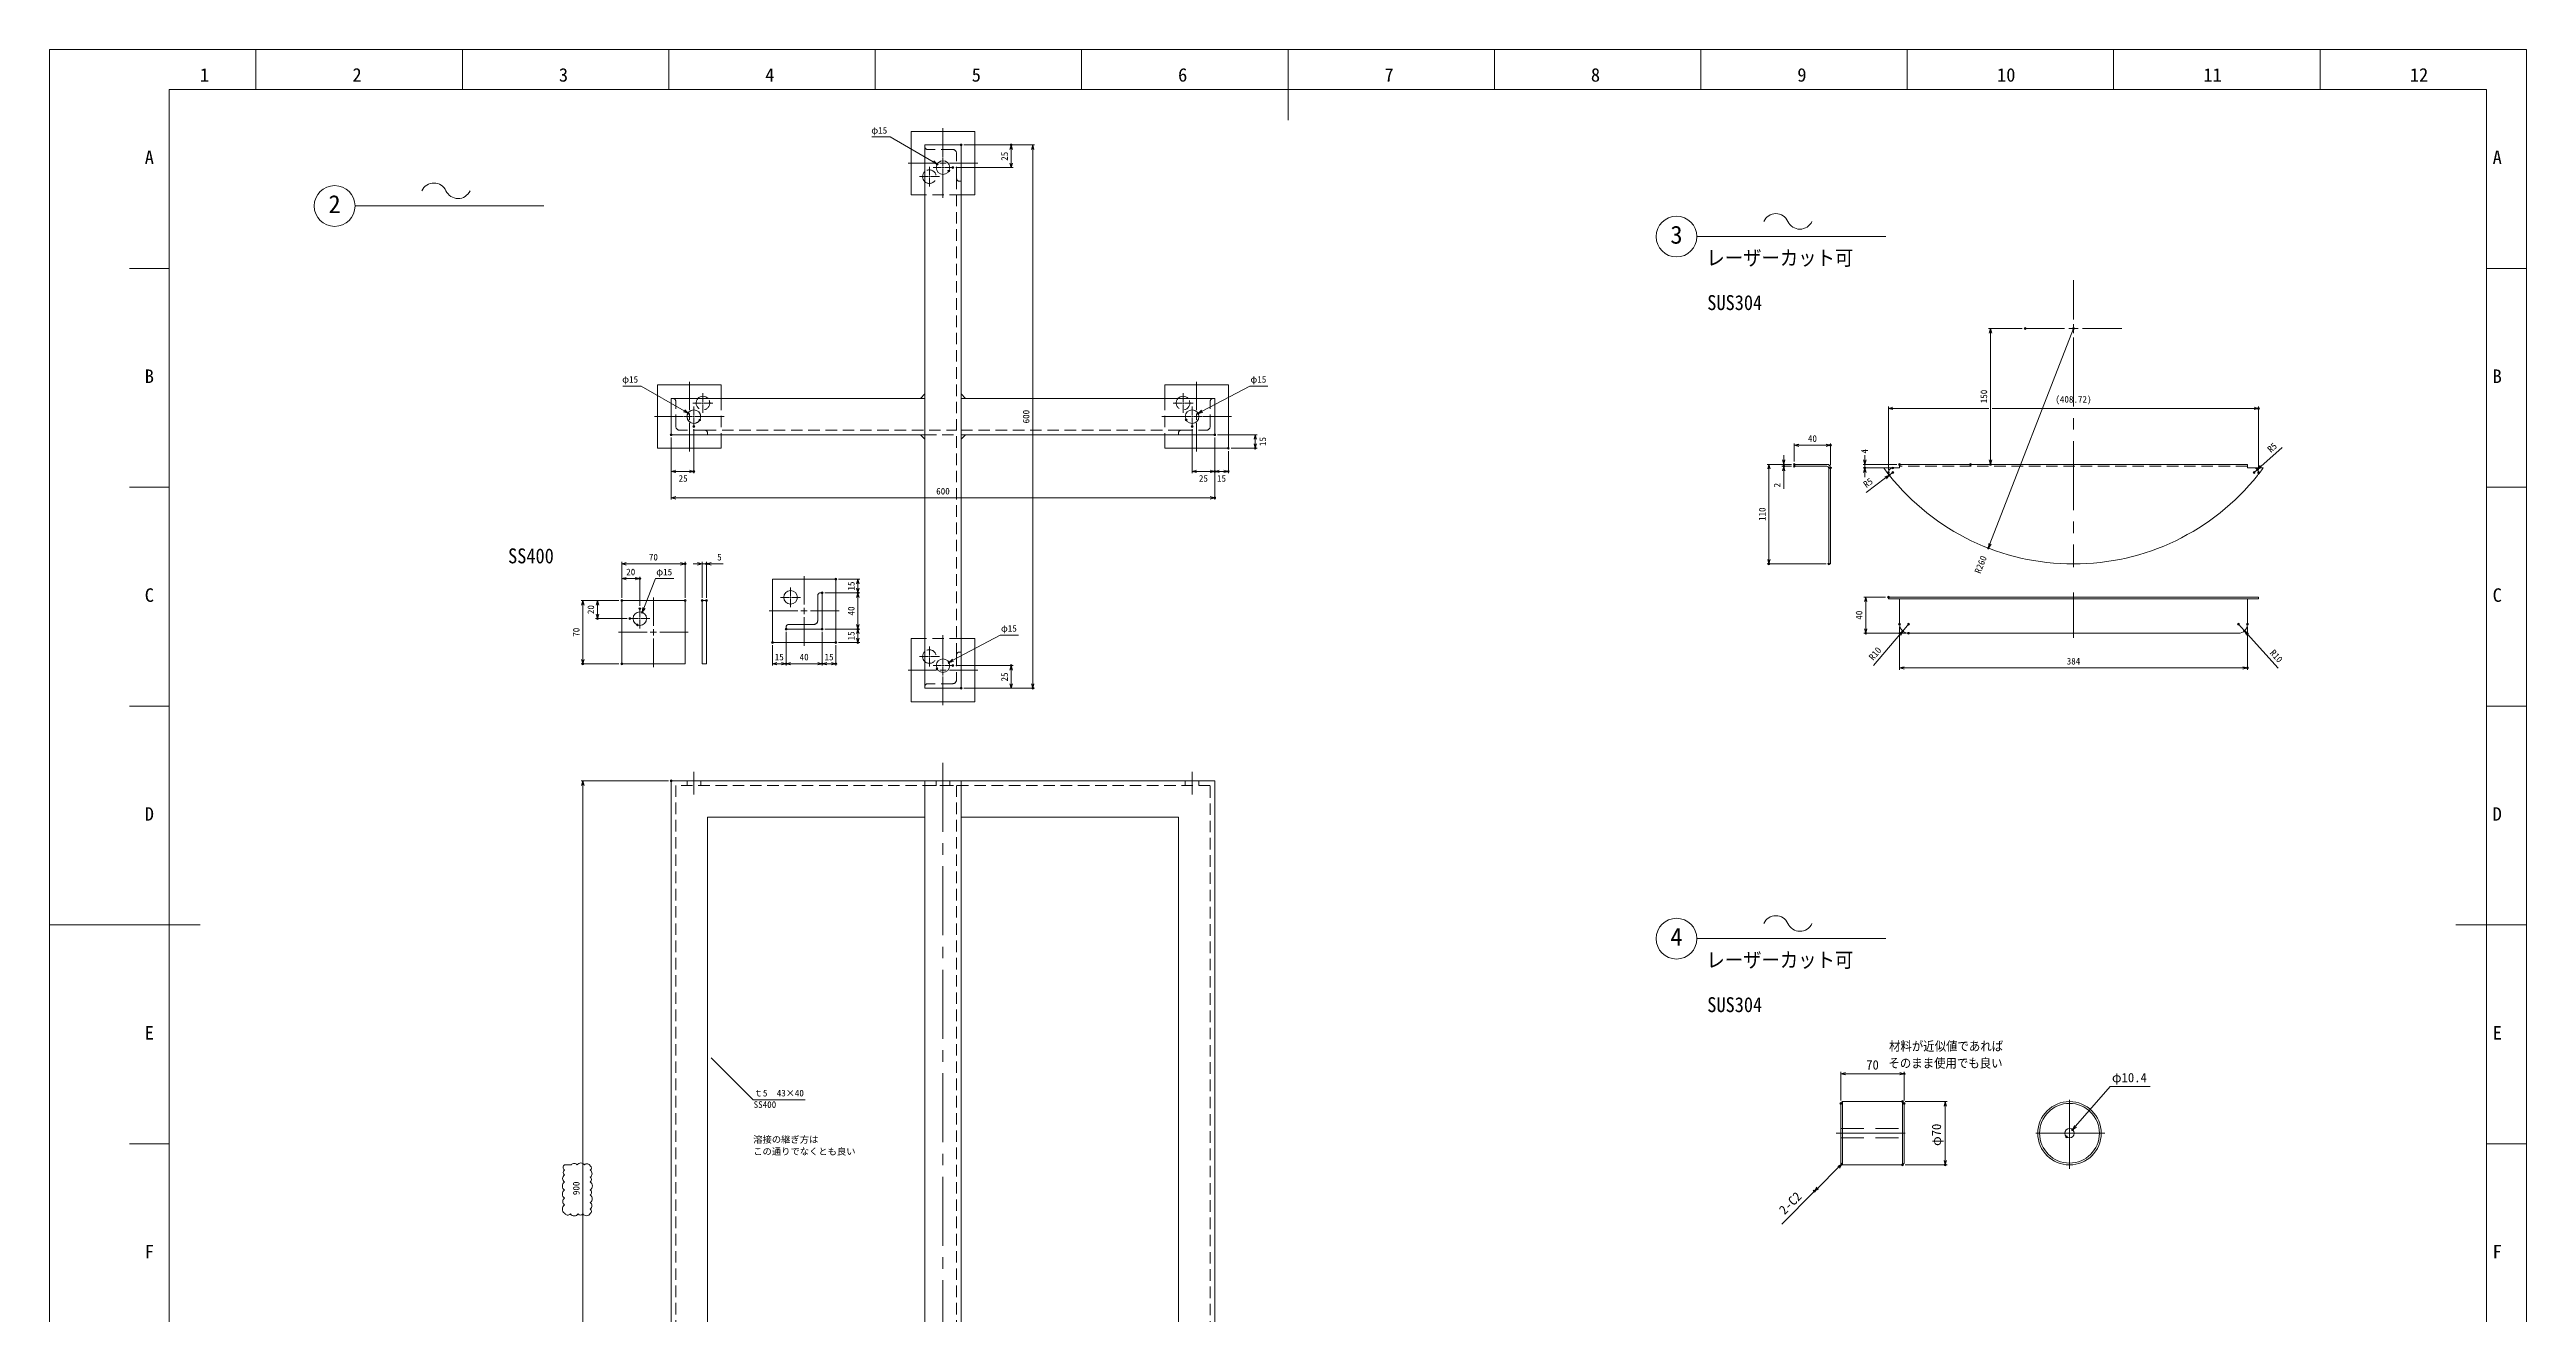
# Model space of a CAD drawing. Units: millimetres at full size. Extents: x -34906 to 7411, y -8440 to 3030.
# Drawn here: x 1374 to 4108, y -6974 to -5577 of the extents above; entities that cross this region are included whole.
import ezdxf
from ezdxf.enums import TextEntityAlignment as Align

# ---------------------------------------------------------------- set-up
doc = ezdxf.new("R2010")
doc.units = ezdxf.units.MM
doc.header["$LTSCALE"] = 4
doc.header["$PDMODE"] = 32
doc.header["$PDSIZE"] = 2
for name, pattern in [('USER1', [28.575, 19.05, -3.175, 3.175, -3.175]), ('USER2', [9.525, 6.35, -3.175]), ('USER3', [31.75, 15.875, -3.175, 3.175, -3.175, 3.175, -3.175]), ('USER4', [4.7625, 3.175, -1.5875])]:
    doc.linetypes.add(name, pattern=pattern)
for name, color, linetype, lineweight in [('0-0_0', 7, 'Continuous', 9), ('0-1_Defpoints', 7, 'Continuous', 18), ('0-2_01_外形線', 7, 'Continuous', 18), ('0-3_04_中心線', 7, 'USER1', 9), ('0-4_06_文字', 7, 'Continuous', 9), ('0-5_07_寸法線', 7, 'Continuous', 9), ('0-6_02_細線', 5, 'Continuous', 18), ('0-7_99_図枠', 7, 'Continuous', 18), ('0-8_05_仮想線', 2, 'Continuous', 18), ('0-9_10_補助線', 8, 'Continuous', 18), ('0-A_03_かくれ線', 6, 'USER4', 18), ('0-C_04_HIDDEN', 2, 'USER2', 18), ('1-0_05_CENTER', 4, 'USER1', 18)]:
    doc.layers.add(name, color=color, linetype=linetype, lineweight=lineweight)
doc.styles.add('ＭＳ ゴシック', font='')
doc.styles.get('ＭＳ ゴシック').set_extended_font_data('MS Gothic')

# ---------------------------------------------------------------- blocks, each defined once
blk = doc.blocks.new('AM_BALLOON1')
at = {"layer": '0-9_10_補助線', "color": 3, "lineweight": 9}
blk.add_circle((0, 0), 2.5, dxfattribs=at)

msp = doc.modelspace()

# ---------------------------------------------------------------- linework, layer by layer
at = {"layer": '0-0_0'}
for p, q in [((3353.525, -6738.807), (3353.525, -6808.807)), ((3419.525, -6738.807), (3419.525, -6808.807))]:
    msp.add_line(p, q, dxfattribs=at)
msp.add_lwpolyline([(3353.525, -6808.807), (3419.525, -6808.807), (3421.525, -6806.807), (3421.525, -6740.807), (3419.525, -6738.807), (3353.525, -6738.807), (3351.525, -6740.807), (3351.525, -6806.807)], close=True, dxfattribs=at)
msp.add_circle((3603.963, -6773.807), 35, dxfattribs=at)
at = {"layer": '0-0_0', "lineweight": 18}
for radius in [33, 5.2]:
    msp.add_circle((3603.963, -6773.807), radius, dxfattribs=at)
at = {"layer": '0-1_Defpoints'}
msp.add_lwpolyline([(1374.097, -7510.374), (4108.398, -7510.374), (4108.398, -5577.03), (1374.097, -5577.03)], close=True, dxfattribs=at)
at = {"layer": '0-2_01_外形線'}
for p, q in [((2060.391, -5962.408), (2060.391, -6002.408)), ((2340.391, -5962.408), (2060.391, -5962.408)), ((2380.391, -5962.408), (2660.391, -5962.408)), ((2660.391, -5962.408), (2660.391, -6002.408)), ((2340.391, -6002.408), (2060.391, -6002.408)), ((2380.391, -6002.408), (2660.391, -6002.408)), ((3416.363, -6039.154), (3409.004, -6039.154)), ((3800.363, -6035.154), (3416.363, -6035.154)), ((3416.363, -6039.154), (3416.363, -6035.154)), ((3800.363, -6039.154), (3800.363, -6035.154)), ((3800.363, -6039.154), (3807.722, -6039.154)), ((3416.363, -6183.663), (3416.363, -6211.663)), ((3800.363, -6211.663), (3800.363, -6183.663)), ((3426.363, -6221.663), (3790.363, -6221.663))]:
    msp.add_line(p, q, dxfattribs=at)
for points in [[(2380.391, -5737.408), (2395.391, -5737.408), (2395.391, -5667.408), (2325.391, -5667.408), (2325.391, -5737.408), (2340.391, -5737.408)], [(2115.391, -5962.408), (2115.391, -5947.408), (2045.391, -5947.408), (2045.391, -6017.408), (2115.391, -6017.408), (2115.391, -6002.408)], [(2605.391, -5962.408), (2605.391, -5947.408), (2675.391, -5947.408), (2675.391, -6017.408), (2605.391, -6017.408), (2605.391, -6002.408)], [(3300.188, -6037.154), (3300.188, -6035.154), (3336.188, -6035.154)], [(3336.188, -6037.154), (3300.188, -6037.154), (3300.188, -6035.154)], [(3340.188, -6039.154), (3340.188, -6145.154), (3338.188, -6145.154), (3338.188, -6039.154)], [(2380.391, -6227.408), (2395.391, -6227.408), (2395.391, -6297.408), (2325.391, -6297.408), (2325.391, -6227.408), (2340.391, -6227.408)], [(2380.391, -6424.593), (2620.391, -6424.593), (2620.391, -7279.593), (2660.391, -7279.593), (2660.391, -6384.593), (2060.391, -6384.593), (2060.391, -7279.593), (2100.391, -7279.593), (2100.391, -6424.593), (2340.391, -6424.593)]]:
    msp.add_lwpolyline(points, dxfattribs=at)
for points in [[(2380.391, -6282.408), (2380.391, -5682.408), (2340.391, -5682.408), (2340.391, -6282.408)], [(2340.391, -5962.408), (2340.391, -5957.408), (2335.391, -5962.408)], [(2380.391, -5962.408), (2380.391, -5957.408), (2385.391, -5962.408)], [(2340.391, -6002.408), (2340.391, -6007.408), (2335.391, -6002.408)], [(2380.391, -6002.408), (2380.391, -6007.408), (2385.391, -6002.408)], [(2172.13, -6231.985), (2242.13, -6231.985), (2242.13, -6161.985), (2172.13, -6161.985)], [(2005.722, -6255.492), (2075.722, -6255.492), (2075.722, -6185.492), (2005.722, -6185.492)], [(2094.438, -6255.492), (2099.438, -6255.492), (2099.438, -6185.492), (2094.438, -6185.492)], [(3404.004, -6183.663), (3812.722, -6183.663), (3812.722, -6181.663), (3404.004, -6181.663)], [(2340.391, -7279.593), (2380.391, -7279.593), (2380.391, -6384.593), (2340.391, -6384.593)]]:
    msp.add_lwpolyline(points, close=True, dxfattribs=at)
for centre in [(2360.391, -5707.408), (2085.391, -5982.408), (2635.391, -5982.408), (2192.13, -6181.985), (2025.722, -6205.492), (2360.391, -6257.408)]:
    msp.add_circle(centre, 7.5, dxfattribs=at)
for centre, radius, start, end in [((2345.391, -5717.408), 7.5, 131.81031, 228.18969), ((2095.391, -5967.408), 7.5, 41.81031, 138.18969), ((2625.391, -5967.408), 7.5, 41.81031, 138.18969), ((3336.188, -6039.154), 4, 0, 90), ((3336.188, -6039.154), 2, 0, 90), ((3409.004, -6044.154), 5, 90, 218.57433), ((3807.722, -6044.154), 5, 321.42567, 90), ((3608.363, -5885.154), 260, 218.57433, 321.42567), ((3426.363, -6211.663), 10, 180, 270), ((3790.363, -6211.663), 10, 270, 360), ((2345.391, -6247.408), 7.5, 131.81031, 228.18969)]:
    msp.add_arc(centre, radius, start, end, dxfattribs=at)
at = {"layer": '0-3_04_中心線'}
for p, q in [((2360.391, -5695.408), (2360.391, -5663.908)), ((2321.891, -5702.408), (2353.391, -5702.408)), ((2345.391, -5715.908), (2345.391, -5706.408)), ((2349.391, -5707.408), (2358.891, -5707.408)), ((2360.391, -5696.408), (2360.391, -5705.908)), ((2360.391, -5708.908), (2360.391, -5718.408)), ((2360.391, -5740.908), (2360.391, -5709.408)), ((2361.891, -5707.408), (2371.391, -5707.408)), ((2367.391, -5702.408), (2398.891, -5702.408)), ((2334.391, -5717.408), (2343.891, -5717.408)), ((2345.391, -5728.408), (2345.391, -5718.908)), ((2346.891, -5717.408), (2356.391, -5717.408)), ((3608.363, -5831.654), (3608.363, -5875.154)), ((3598.363, -5885.154), (3554.863, -5885.154)), ((3608.363, -5895.154), (3608.363, -6148.654)), ((3661.863, -5885.154), (3618.363, -5885.154)), ((2080.391, -5975.408), (2080.391, -5943.908)), ((2095.391, -5965.908), (2095.391, -5956.408)), ((2625.391, -5965.908), (2625.391, -5956.408)), ((2640.391, -5975.408), (2640.391, -5943.908)), ((2041.891, -5982.408), (2073.391, -5982.408)), ((2074.391, -5982.408), (2083.891, -5982.408)), ((2074.391, -5982.408), (2083.891, -5982.408)), ((2084.391, -5967.408), (2093.891, -5967.408)), ((2085.391, -5980.908), (2085.391, -5971.408)), ((2085.391, -5980.908), (2085.391, -5971.408)), ((2085.391, -5993.408), (2085.391, -5983.908)), ((2085.391, -5993.408), (2085.391, -5983.908)), ((2086.891, -5982.408), (2096.391, -5982.408)), ((2086.891, -5982.408), (2096.391, -5982.408)), ((2087.391, -5982.408), (2118.891, -5982.408)), ((2095.391, -5978.408), (2095.391, -5968.908)), ((2096.891, -5967.408), (2106.391, -5967.408)), ((2601.891, -5982.408), (2633.391, -5982.408)), ((2614.391, -5967.408), (2623.891, -5967.408)), ((2624.391, -5982.408), (2633.891, -5982.408)), ((2625.391, -5978.408), (2625.391, -5968.908)), ((2626.891, -5967.408), (2636.391, -5967.408)), ((2635.391, -5980.908), (2635.391, -5971.408)), ((2635.391, -5993.408), (2635.391, -5983.908)), ((2636.891, -5982.408), (2646.391, -5982.408)), ((2647.391, -5982.408), (2678.891, -5982.408)), ((2080.391, -6020.908), (2080.391, -5989.408)), ((2640.391, -6020.908), (2640.391, -5989.408)), ((2192.13, -6180.485), (2192.13, -6170.985)), ((2207.13, -6189.985), (2207.13, -6158.485)), ((2014.722, -6205.492), (2024.222, -6205.492)), ((2025.722, -6203.992), (2025.722, -6194.492)), ((2027.222, -6205.492), (2036.722, -6205.492)), ((2040.722, -6213.492), (2040.722, -6181.992)), ((2168.63, -6196.985), (2200.13, -6196.985)), ((2181.13, -6181.985), (2190.63, -6181.985)), ((2192.13, -6192.985), (2192.13, -6183.485)), ((2193.63, -6181.985), (2203.13, -6181.985)), ((2207.13, -6235.485), (2207.13, -6203.985)), ((2214.13, -6196.985), (2245.63, -6196.985)), ((2002.222, -6220.492), (2033.722, -6220.492)), ((2025.722, -6216.492), (2025.722, -6206.992)), ((2040.722, -6258.992), (2040.722, -6227.492)), ((2047.722, -6220.492), (2079.222, -6220.492)), ((2360.391, -6255.408), (2360.391, -6223.908)), ((2334.391, -6247.408), (2343.891, -6247.408)), ((2345.391, -6245.908), (2345.391, -6236.408)), ((2345.391, -6258.408), (2345.391, -6248.908)), ((2346.891, -6247.408), (2356.391, -6247.408)), ((2349.391, -6257.408), (2358.891, -6257.408)), ((2360.391, -6246.408), (2360.391, -6255.908)), ((2360.391, -6258.908), (2360.391, -6268.408)), ((2361.891, -6257.408), (2371.391, -6257.408)), ((2321.891, -6262.408), (2353.391, -6262.408)), ((2360.391, -6300.908), (2360.391, -6269.408)), ((2367.391, -6262.408), (2398.891, -6262.408))]:
    msp.add_line(p, q, dxfattribs=at)
at = {"layer": '0-3_04_中心線', "linetype": 'Continuous'}
for p, q in [((2356.891, -5702.408), (2363.891, -5702.408)), ((2359.641, -5707.408), (2361.141, -5707.408)), ((2360.391, -5705.908), (2360.391, -5698.908)), ((2360.391, -5706.658), (2360.391, -5708.158)), ((2344.641, -5717.408), (2346.141, -5717.408)), ((2345.391, -5718.158), (2345.391, -5716.658)), ((3613.363, -5885.154), (3603.363, -5885.154)), ((3608.363, -5880.154), (3608.363, -5890.154)), ((2076.891, -5982.408), (2083.891, -5982.408)), ((2080.391, -5985.908), (2080.391, -5978.908)), ((2084.641, -5982.408), (2086.141, -5982.408)), ((2084.641, -5982.408), (2086.141, -5982.408)), ((2085.391, -5983.158), (2085.391, -5981.658)), ((2085.391, -5983.158), (2085.391, -5981.658)), ((2094.641, -5967.408), (2096.141, -5967.408)), ((2095.391, -5968.158), (2095.391, -5966.658)), ((2624.641, -5967.408), (2626.141, -5967.408)), ((2625.391, -5968.158), (2625.391, -5966.658)), ((2634.641, -5982.408), (2636.141, -5982.408)), ((2635.391, -5983.158), (2635.391, -5981.658)), ((2636.891, -5982.408), (2643.891, -5982.408)), ((2640.391, -5985.908), (2640.391, -5978.908)), ((2024.972, -6205.492), (2026.472, -6205.492)), ((2025.722, -6206.242), (2025.722, -6204.742)), ((2191.38, -6181.985), (2192.88, -6181.985)), ((2192.13, -6182.735), (2192.13, -6181.235)), ((2203.63, -6196.985), (2210.63, -6196.985)), ((2207.13, -6200.485), (2207.13, -6193.485)), ((2037.222, -6220.492), (2044.222, -6220.492)), ((2040.722, -6223.992), (2040.722, -6216.992)), ((2344.641, -6247.408), (2346.141, -6247.408)), ((2345.391, -6248.158), (2345.391, -6246.658)), ((2359.641, -6257.408), (2361.141, -6257.408)), ((2360.391, -6256.658), (2360.391, -6258.158)), ((2360.391, -6265.908), (2360.391, -6258.908)), ((2356.891, -6262.408), (2363.891, -6262.408))]:
    msp.add_line(p, q, dxfattribs=at)
at = {"layer": '0-3_04_中心線', "color": 1, "lineweight": 18}
for p, q in [((3608.363, -6176.663), (3608.363, -6226.663)), ((2360.391, -6364.593), (2360.391, -7299.593)), ((2085.391, -6374.593), (2085.391, -6399.593)), ((2360.391, -6374.593), (2360.391, -6399.593)), ((2635.391, -6374.593), (2635.391, -6399.593))]:
    msp.add_line(p, q, dxfattribs=at)
at = {"layer": '0-4_06_文字'}
for p, q in [((2104.392, -6690.477), (2150.818, -6736.903)), ((2150.818, -6736.903), (2208.239, -6736.903))]:
    msp.add_line(p, q, dxfattribs=at)
at = {"layer": '0-5_07_寸法線', "color": 3, "lineweight": 18}
for p, q in [((2383.391, -5682.408), (2461.49, -5682.408)), ((2383.391, -5682.408), (2437.675, -5682.408)), ((2374.391, -5707.408), (2437.675, -5707.408)), ((2435.675, -5702.408), (2435.675, -5687.408)), ((2459.49, -5687.408), (2459.49, -6277.408)), ((1711.335, -5749.805), (1919.792, -5749.805)), ((3192.674, -5783.619), (3401.132, -5783.619)), ((3551.863, -5885.154), (3514.72, -5885.154)), ((3608.363, -5885.154), (3516.167, -6122.904)), ((3516.72, -5890.154), (3516.72, -6030.154)), ((3404.004, -6041.154), (3404.004, -5971.32)), ((3409.004, -5973.32), (3514.845, -5973.32)), ((3518.595, -5973.32), (3807.722, -5973.32)), ((3812.722, -6041.154), (3812.722, -5971.32)), ((2060.391, -6005.408), (2060.391, -6074.104)), ((2060.391, -6005.408), (2060.391, -6044.877)), ((2085.391, -5996.408), (2085.391, -6044.877)), ((2635.391, -5996.408), (2635.391, -6044.877)), ((2660.391, -6005.408), (2660.391, -6074.104)), ((2660.391, -6005.408), (2660.391, -6044.877)), ((2660.391, -6005.408), (2660.391, -6044.877)), ((2663.391, -6002.408), (2707.183, -6002.408)), ((2705.183, -6007.408), (2705.183, -6012.408)), ((3300.188, -6032.154), (3300.188, -6012.012)), ((3305.188, -6014.012), (3335.188, -6014.012)), ((3340.188, -6036.154), (3340.188, -6012.012)), ((2675.391, -6020.408), (2675.391, -6044.877)), ((2678.391, -6017.408), (2707.183, -6017.408)), ((3297.188, -6035.154), (3270.106, -6035.154)), ((3272.106, -6040.154), (3272.106, -6140.154)), ((3297.188, -6035.154), (3286.54, -6035.154)), ((3297.188, -6037.154), (3286.54, -6037.154)), ((3288.54, -6030.154), (3288.54, -6025.154)), ((3288.54, -6035.154), (3288.54, -6037.154)), ((3288.54, -6042.154), (3288.54, -6062.259)), ((3413.363, -6035.154), (3375.996, -6035.154)), ((3406.004, -6039.154), (3375.996, -6039.154)), ((3377.996, -6030.154), (3377.996, -6025.154)), ((3377.996, -6035.154), (3377.996, -6039.154)), ((3497.592, -6035.154), (3518.72, -6035.154)), ((3807.722, -6044.154), (3811.455, -6040.828)), ((3838.631, -6016.615), (3815.188, -6037.502)), ((2065.391, -6042.877), (2080.391, -6042.877)), ((2640.391, -6042.877), (2655.391, -6042.877)), ((2665.391, -6042.877), (2670.391, -6042.877)), ((3377.996, -6044.154), (3377.996, -6049.154)), ((3379.413, -6066.207), (3400.986, -6050.13)), ((3409.004, -6044.154), (3404.995, -6047.142)), ((2065.391, -6072.104), (2655.391, -6072.104)), ((2005.722, -6182.492), (2005.722, -6142.947)), ((2010.722, -6144.947), (2070.722, -6144.947)), ((2075.722, -6182.492), (2075.722, -6142.947)), ((2089.438, -6144.947), (2084.438, -6144.947)), ((2094.438, -6182.492), (2094.438, -6142.947)), ((2094.438, -6144.947), (2099.438, -6144.947)), ((2099.438, -6182.492), (2099.438, -6142.947)), ((2104.438, -6144.947), (2117.772, -6144.947)), ((3335.188, -6145.154), (3270.106, -6145.154)), ((2005.722, -6182.492), (2005.722, -6159.35)), ((2010.722, -6161.35), (2020.722, -6161.35)), ((2025.722, -6191.492), (2025.722, -6159.35)), ((2230.13, -6176.985), (2268.427, -6176.985)), ((2230.13, -6176.985), (2268.427, -6176.985)), ((2245.13, -6161.985), (2268.427, -6161.985)), ((2266.427, -6166.985), (2266.427, -6171.985)), ((2002.722, -6185.492), (1960.854, -6185.492)), ((1962.854, -6190.492), (1962.854, -6250.492)), ((2002.722, -6185.492), (1976.948, -6185.492)), ((2011.722, -6205.492), (1976.948, -6205.492)), ((1978.948, -6190.492), (1978.948, -6200.492)), ((2266.427, -6181.985), (2266.427, -6211.985)), ((3401.004, -6181.663), (3376.965, -6181.663)), ((3378.965, -6186.663), (3378.965, -6216.663)), ((2187.13, -6219.985), (2187.13, -6257.242)), ((2187.13, -6219.985), (2187.13, -6257.242)), ((2227.13, -6219.985), (2227.13, -6257.242)), ((2227.13, -6219.985), (2227.13, -6257.242)), ((2230.13, -6216.985), (2268.427, -6216.985)), ((2230.13, -6216.985), (2268.427, -6216.985)), ((2245.13, -6231.985), (2268.427, -6231.985)), ((2266.427, -6221.985), (2266.427, -6226.985)), ((3423.363, -6221.663), (3376.965, -6221.663)), ((3387.71, -6257.407), (3416.682, -6223.121)), ((3416.363, -6214.663), (3416.363, -6261.896)), ((3426.363, -6211.663), (3419.909, -6219.301)), ((3790.363, -6211.663), (3797.09, -6219.062)), ((3800.363, -6214.663), (3800.363, -6261.896)), ((3834.442, -6260.144), (3800.454, -6222.762)), ((2002.722, -6255.492), (1960.854, -6255.492)), ((2172.13, -6234.985), (2172.13, -6257.242)), ((2177.13, -6255.242), (2182.13, -6255.242)), ((2192.13, -6255.242), (2222.13, -6255.242)), ((2232.13, -6255.242), (2237.13, -6255.242)), ((2242.13, -6234.985), (2242.13, -6257.242)), ((2374.391, -6257.408), (2437.675, -6257.408)), ((3421.363, -6259.896), (3795.363, -6259.896)), ((2383.391, -6282.408), (2461.49, -6282.408)), ((2383.391, -6282.408), (2437.675, -6282.408)), ((2435.675, -6277.408), (2435.675, -6262.408)), ((2057.391, -6384.593), (1960.854, -6384.593)), ((1962.854, -6389.593), (1962.854, -7279.593)), ((3192.674, -6558.912), (3401.132, -6558.912)), ((3351.525, -6737.807), (3351.525, -6705.999)), ((3356.525, -6707.999), (3416.525, -6707.999)), ((3421.525, -6737.807), (3421.525, -6705.999)), ((3422.525, -6738.807), (3468.767, -6738.807)), ((3466.767, -6743.807), (3466.767, -6803.807)), ((3352.525, -6807.807), (3351.111, -6806.393)), ((3348.99, -6811.343), (3325.969, -6834.364)), ((3422.525, -6808.807), (3468.767, -6808.807)), ((3322.433, -6837.899), (3286.229, -6874.103)), ((3322.433, -6837.899), (3321.019, -6836.485))]:
    msp.add_line(p, q, dxfattribs=at)
at = {"layer": '0-5_07_寸法線'}
for p, q in [((2435.675, -5682.408), (2435.675, -5687.408)), ((2459.49, -5682.408), (2459.49, -5687.408)), ((2353.903, -5703.646), (2349.577, -5701.138)), ((2435.675, -5707.408), (2435.675, -5702.408)), ((3516.72, -5885.154), (3516.72, -5890.154)), ((2078.903, -5978.646), (2074.577, -5976.138)), ((2642.013, -5978.886), (2646.428, -5976.539)), ((3404.004, -5973.32), (3409.004, -5973.32)), ((3812.722, -5973.32), (3807.722, -5973.32)), ((2705.183, -6002.408), (2705.183, -6007.408)), ((2705.183, -6017.408), (2705.183, -6012.408)), ((3300.188, -6014.012), (3305.188, -6014.012)), ((3340.188, -6014.012), (3335.188, -6014.012)), ((3272.106, -6035.154), (3272.106, -6040.154)), ((3288.54, -6035.154), (3288.54, -6030.154)), ((3288.54, -6037.154), (3288.54, -6042.154)), ((3377.996, -6035.154), (3377.996, -6030.154)), ((3377.996, -6039.154), (3377.996, -6044.154)), ((3516.72, -6035.154), (3516.72, -6030.154)), ((3811.455, -6040.828), (3815.188, -6037.502)), ((2060.391, -6042.877), (2065.391, -6042.877)), ((2085.391, -6042.877), (2080.391, -6042.877)), ((2635.391, -6042.877), (2640.391, -6042.877)), ((2660.391, -6042.877), (2655.391, -6042.877)), ((2660.391, -6042.877), (2665.391, -6042.877)), ((2675.391, -6042.877), (2670.391, -6042.877)), ((3404.995, -6047.142), (3400.986, -6050.13)), ((2060.391, -6072.104), (2065.391, -6072.104)), ((2660.391, -6072.104), (2655.391, -6072.104)), ((3514.359, -6127.565), (3516.167, -6122.904)), ((2005.722, -6144.947), (2010.722, -6144.947)), ((2075.722, -6144.947), (2070.722, -6144.947)), ((2094.438, -6144.947), (2089.438, -6144.947)), ((2099.438, -6144.947), (2104.438, -6144.947)), ((3272.106, -6145.154), (3272.106, -6140.154)), ((2005.722, -6161.35), (2010.722, -6161.35)), ((2025.722, -6161.35), (2020.722, -6161.35)), ((2266.427, -6161.985), (2266.427, -6166.985)), ((2266.427, -6176.985), (2266.427, -6171.985)), ((2266.427, -6176.985), (2266.427, -6181.985)), ((1962.854, -6185.492), (1962.854, -6190.492)), ((1978.948, -6185.492), (1978.948, -6190.492)), ((1978.948, -6205.492), (1978.948, -6200.492)), ((2028.463, -6198.511), (2030.29, -6193.857)), ((3378.965, -6181.663), (3378.965, -6186.663)), ((2266.427, -6216.985), (2266.427, -6211.985)), ((2266.427, -6216.985), (2266.427, -6221.985)), ((2266.427, -6231.985), (2266.427, -6226.985)), ((3378.965, -6221.663), (3378.965, -6216.663)), ((3419.909, -6219.301), (3416.682, -6223.121)), ((3797.09, -6219.062), (3800.454, -6222.762)), ((1962.854, -6255.492), (1962.854, -6250.492)), ((2172.13, -6255.242), (2177.13, -6255.242)), ((2187.13, -6255.242), (2182.13, -6255.242)), ((2187.13, -6255.242), (2192.13, -6255.242)), ((2227.13, -6255.242), (2222.13, -6255.242)), ((2227.13, -6255.242), (2232.13, -6255.242)), ((2242.13, -6255.242), (2237.13, -6255.242)), ((2367.004, -6253.869), (2371.412, -6251.509)), ((2435.675, -6257.408), (2435.675, -6262.408)), ((3416.363, -6259.896), (3421.363, -6259.896)), ((3800.363, -6259.896), (3795.363, -6259.896)), ((2435.675, -6282.408), (2435.675, -6277.408)), ((2459.49, -6282.408), (2459.49, -6277.408)), ((1962.854, -6384.593), (1962.854, -6389.593)), ((3351.525, -6707.999), (3356.525, -6707.999)), ((3421.525, -6707.999), (3416.525, -6707.999)), ((3466.767, -6738.807), (3466.767, -6743.807)), ((3607.375, -6769.883), (3610.656, -6766.11)), ((3352.525, -6807.807), (3348.99, -6811.343)), ((3466.767, -6808.807), (3466.767, -6803.807)), ((3322.433, -6837.899), (3325.969, -6834.364))]:
    msp.add_line(p, q, dxfattribs=at)
at = {"layer": '0-5_07_寸法線', "color": 3, "lineweight": 18}
for points in [[(2281.932, -5673.611), (2302.099, -5673.611), (2349.577, -5701.138)], [(2006.932, -5948.611), (2027.099, -5948.611), (2074.577, -5976.138)], [(2719.114, -5948.611), (2698.947, -5948.611), (2646.428, -5976.539)], [(2063.218, -6161.35), (2043.051, -6161.35), (2030.29, -6193.857)], [(2443.71, -6223.611), (2423.543, -6223.611), (2371.412, -6251.509)], [(3693.144, -6722.038), (3648.977, -6722.038), (3610.656, -6766.11)]]:
    msp.add_lwpolyline(points, dxfattribs=at)
at = {"layer": '0-5_07_寸法線'}
for points in [[(2434.335, -5687.408), (2435.675, -5682.408), (2437.015, -5687.408)], [(2458.15, -5687.408), (2459.49, -5682.408), (2460.83, -5687.408)], [(2350.249, -5699.979), (2353.903, -5703.646), (2348.905, -5702.297)], [(2437.015, -5702.408), (2435.675, -5707.408), (2434.335, -5702.408)], [(3515.381, -5890.154), (3516.72, -5885.154), (3518.06, -5890.154)], [(2075.249, -5974.979), (2078.903, -5978.646), (2073.905, -5977.297)], [(2647.057, -5977.722), (2642.013, -5978.886), (2645.799, -5975.356)], [(3409.004, -5974.659), (3404.004, -5973.32), (3409.004, -5971.98)], [(3807.722, -5971.98), (3812.722, -5973.32), (3807.722, -5974.659)], [(2703.843, -6007.408), (2705.183, -6002.408), (2706.522, -6007.408)], [(2706.522, -6012.408), (2705.183, -6017.408), (2703.843, -6012.408)], [(3305.188, -6015.352), (3300.188, -6014.012), (3305.188, -6012.672)], [(3335.188, -6012.672), (3340.188, -6014.012), (3335.188, -6015.352)], [(2065.391, -6044.217), (2060.391, -6042.877), (2065.391, -6041.538)], [(2080.391, -6041.538), (2085.391, -6042.877), (2080.391, -6044.217)], [(2640.391, -6044.217), (2635.391, -6042.877), (2640.391, -6041.538)], [(2655.391, -6041.538), (2660.391, -6042.877), (2655.391, -6044.217)], [(2665.391, -6044.217), (2660.391, -6042.877), (2665.391, -6041.538)], [(2670.391, -6041.538), (2675.391, -6042.877), (2670.391, -6044.217)], [(3270.766, -6040.154), (3272.106, -6035.154), (3273.445, -6040.154)], [(3289.88, -6030.154), (3288.54, -6035.154), (3287.201, -6030.154)], [(3287.201, -6042.154), (3288.54, -6037.154), (3289.88, -6042.154)], [(3379.336, -6030.154), (3377.996, -6035.154), (3376.656, -6030.154)], [(3376.656, -6044.154), (3377.996, -6039.154), (3379.336, -6044.154)], [(3518.06, -6030.154), (3516.72, -6035.154), (3515.381, -6030.154)], [(3816.08, -6038.502), (3811.455, -6040.828), (3814.297, -6036.501)], [(3400.185, -6049.056), (3404.995, -6047.142), (3401.786, -6051.204)], [(2065.391, -6073.443), (2060.391, -6072.104), (2065.391, -6070.764)], [(2655.391, -6070.764), (2660.391, -6072.104), (2655.391, -6073.443)], [(3517.416, -6123.388), (3514.359, -6127.565), (3514.918, -6122.419)], [(2010.722, -6146.286), (2005.722, -6144.947), (2010.722, -6143.607)], [(2070.722, -6143.607), (2075.722, -6144.947), (2070.722, -6146.286)], [(2089.438, -6143.607), (2094.438, -6144.947), (2089.438, -6146.286)], [(2104.438, -6146.286), (2099.438, -6144.947), (2104.438, -6143.607)], [(3273.445, -6140.154), (3272.106, -6145.154), (3270.766, -6140.154)], [(2010.722, -6162.69), (2005.722, -6161.35), (2010.722, -6160.01)], [(2020.722, -6160.01), (2025.722, -6161.35), (2020.722, -6162.69)], [(2265.087, -6166.985), (2266.427, -6161.985), (2267.766, -6166.985)], [(2267.766, -6171.985), (2266.427, -6176.985), (2265.087, -6171.985)], [(2265.087, -6181.985), (2266.427, -6176.985), (2267.766, -6181.985)], [(1961.515, -6190.492), (1962.854, -6185.492), (1964.194, -6190.492)], [(1977.608, -6190.492), (1978.948, -6185.492), (1980.288, -6190.492)], [(1980.288, -6200.492), (1978.948, -6205.492), (1977.608, -6200.492)], [(2031.537, -6194.346), (2028.463, -6198.511), (2029.043, -6193.367)], [(3377.625, -6186.663), (3378.965, -6181.663), (3380.305, -6186.663)], [(2267.766, -6211.985), (2266.427, -6216.985), (2265.087, -6211.985)], [(2265.087, -6221.985), (2266.427, -6216.985), (2267.766, -6221.985)], [(2267.766, -6226.985), (2266.427, -6231.985), (2265.087, -6226.985)], [(3380.305, -6216.663), (3378.965, -6221.663), (3377.625, -6216.663)], [(3415.658, -6222.256), (3419.909, -6219.301), (3417.705, -6223.985)], [(3799.463, -6223.663), (3797.09, -6219.062), (3801.445, -6221.86)], [(1964.194, -6250.492), (1962.854, -6255.492), (1961.515, -6250.492)], [(2177.13, -6256.582), (2172.13, -6255.242), (2177.13, -6253.903)], [(2182.13, -6253.903), (2187.13, -6255.242), (2182.13, -6256.582)], [(2192.13, -6256.582), (2187.13, -6255.242), (2192.13, -6253.903)], [(2222.13, -6253.903), (2227.13, -6255.242), (2222.13, -6256.582)], [(2232.13, -6256.582), (2227.13, -6255.242), (2232.13, -6253.903)], [(2237.13, -6253.903), (2242.13, -6255.242), (2237.13, -6256.582)], [(2372.045, -6252.691), (2367.004, -6253.869), (2370.78, -6250.328)], [(2434.335, -6262.408), (2435.675, -6257.408), (2437.015, -6262.408)], [(3421.363, -6261.236), (3416.363, -6259.896), (3421.363, -6258.557)], [(3795.363, -6258.557), (3800.363, -6259.896), (3795.363, -6261.236)], [(2437.015, -6277.408), (2435.675, -6282.408), (2434.335, -6277.408)], [(2460.83, -6277.408), (2459.49, -6282.408), (2458.15, -6277.408)], [(1961.515, -6389.593), (1962.854, -6384.593), (1964.194, -6389.593)], [(3356.525, -6709.339), (3351.525, -6707.999), (3356.525, -6706.659)], [(3416.525, -6706.659), (3421.525, -6707.999), (3416.525, -6709.339)], [(3465.428, -6743.807), (3466.767, -6738.807), (3468.107, -6743.807)], [(3611.667, -6766.989), (3607.375, -6769.883), (3609.645, -6765.231)], [(3348.042, -6810.395), (3352.525, -6807.807), (3349.937, -6812.29)], [(3468.107, -6803.807), (3466.767, -6808.807), (3465.428, -6803.807)], [(3326.916, -6835.311), (3322.433, -6837.899), (3325.021, -6833.416)]]:
    msp.add_lwpolyline(points, dxfattribs=at)
at = {"layer": '0-5_07_寸法線', "lineweight": 18}
for centre, start, end in [((1798.424, -5739.03), 24.22764, 155.57578), ((1825.005, -5727.014), 204.22764, 335.57578), ((3279.763, -5772.845), 24.22764, 155.57578), ((3306.344, -5760.829), 204.22764, 335.57578), ((3279.763, -6548.138), 24.22764, 155.57578), ((3306.344, -6536.122), 204.22764, 335.57578)]:
    msp.add_arc(centre, 14.585, start, end, dxfattribs=at)
at = {"layer": '0-5_07_寸法線', "color": 3, "lineweight": 18}
msp.add_arc((3807.722, -6044.154), 5, 18.7816, 55.62253, dxfattribs=at)
at = {"layer": '0-5_07_寸法線'}
for p in [(2380.391, -5682.408), (2435.675, -5682.408), (2353.903, -5703.646), (2366.88, -5711.169), (2371.391, -5707.408), (3554.863, -5885.154), (3608.363, -5885.154), (2078.903, -5978.646), (2091.88, -5986.169), (2628.769, -5985.929), (2642.013, -5978.886), (3812.722, -5973.32), (2060.391, -6002.408), (2085.391, -5993.408), (2635.391, -5993.408), (2660.391, -6002.408), (2660.391, -6002.408), (2660.391, -6002.408), (3340.188, -6014.012), (2085.391, -6042.877), (2660.391, -6042.877), (2675.391, -6017.408), (2675.391, -6017.408), (2675.391, -6042.877), (2705.183, -6017.408), (3288.54, -6037.154), (3300.188, -6035.154), (3300.188, -6035.154), (3300.188, -6035.154), (3300.188, -6037.154), (3340.188, -6039.154), (3377.996, -6039.154), (3409.004, -6039.154), (3416.363, -6035.154), (3494.592, -6035.154), (3516.72, -6035.154), (3811.455, -6040.828), (3404.004, -6044.154), (3404.995, -6047.142), (3409.004, -6044.154), (3807.722, -6044.154), (3812.722, -6044.154), (2660.391, -6072.104), (2075.722, -6144.947), (2099.438, -6144.947), (3272.106, -6145.154), (3338.188, -6145.154), (3514.359, -6127.565), (2025.722, -6161.35), (2227.13, -6176.985), (2242.13, -6161.985), (2266.427, -6176.985), (1978.948, -6205.492), (2005.722, -6185.492), (2005.722, -6185.492), (2005.722, -6185.492), (2014.722, -6205.492), (2025.722, -6194.492), (2028.463, -6198.511), (2075.722, -6185.492), (2094.438, -6185.492), (2099.438, -6185.492), (3404.004, -6181.663), (2022.981, -6212.474), (2172.13, -6231.985), (2187.13, -6216.985), (2227.13, -6216.985), (2227.13, -6216.985), (2242.13, -6231.985), (2242.13, -6231.985), (2266.427, -6216.985), (2266.427, -6231.985), (3378.965, -6221.663), (3416.363, -6211.663), (3419.909, -6219.301), (3426.363, -6211.663), (3426.363, -6221.663), (3790.363, -6211.663), (3797.09, -6219.062), (3800.363, -6211.663), (1962.854, -6255.492), (2005.722, -6255.492), (2187.13, -6255.242), (2227.13, -6255.242), (2242.13, -6255.242), (2353.779, -6260.946), (2367.004, -6253.869), (2371.391, -6257.408), (2435.675, -6257.408), (3800.363, -6259.896), (2380.391, -6282.408), (2459.49, -6282.408), (2060.391, -6384.593), (3421.525, -6707.999), (3351.525, -6740.807), (3419.525, -6738.807), (3421.525, -6740.807), (3600.551, -6777.731), (3607.375, -6769.883), (3352.525, -6807.807), (3419.525, -6808.807), (3466.767, -6808.807), (3322.433, -6837.899), (3322.433, -6837.899)]:
    msp.add_point(p, dxfattribs=at)
at = {"layer": '0-6_02_細線', "color": 1}
msp.add_line((1950.165, -6808.686), (1942.577, -6808.686), dxfattribs=at)
for centre, radius, start, end in [((1953.314, -6810.891), 3.844, 35, 145), ((1960.571, -6811.563), 5.016, 35, 145), ((1967.448, -6811.481), 3.934, 24.72116, 134.72116), ((1945.648, -6832.16), 5.353, 125, 235), ((1945.386, -6823.764), 4.897, 125, 235), ((1944.585, -6811.554), 3.501, 125, 235), ((1944.444, -6817.087), 3.254, 125, 235), ((1969.163, -6824.891), 3.238, 305, 55), ((1969.33, -6812.25), 2.947, 305, 55), ((1968.369, -6818.451), 4.623, 305, 55), ((1967.95, -6831.93), 5.354, 305, 55), ((1945.783, -6857.471), 5.589, 125, 235), ((1945.676, -6840.971), 5.403, 125, 235), ((1945.201, -6849.145), 4.575, 125, 235), ((1946.118, -6860.179), 4.005, 207.848, 317.848), ((1953.318, -6859.904), 5.165, 215, 325), ((1960.135, -6861.055), 3.158, 215, 325), ((1966.76, -6859.802), 5.069, 217.19739, 327.19739), ((1969.026, -6839.164), 3.477, 305, 55), ((1968.11, -6846.169), 5.074, 305, 55), ((1968.498, -6853.929), 4.399, 305, 55), ((1969.265, -6860.04), 3.061, 305, 55)]:
    msp.add_arc(centre, radius, start, end, dxfattribs=at)
at = {"layer": '0-7_99_図枠'}
for p, q in [((1601.956, -5621.155), (1601.956, -5577.03)), ((1829.814, -5621.155), (1829.814, -5577.03)), ((2057.672, -5621.155), (2057.672, -5577.03)), ((2285.531, -5621.155), (2285.531, -5577.03)), ((2513.389, -5621.155), (2513.389, -5577.03)), ((2741.248, -5577.03), (2741.248, -5655.098)), ((2969.106, -5621.155), (2969.106, -5577.03)), ((3196.964, -5621.155), (3196.964, -5577.03)), ((3424.823, -5621.155), (3424.823, -5577.03)), ((3424.823, -5621.155), (3424.823, -5577.03)), ((3652.681, -5621.155), (3652.681, -5577.03)), ((3880.54, -5621.155), (3880.54, -5577.03)), ((1506.338, -5818.722), (1462.213, -5818.722)), ((4108.398, -5818.722), (4064.272, -5818.722)), ((1506.338, -6060.415), (1462.213, -6060.415)), ((4108.398, -6060.415), (4064.272, -6060.415)), ((1506.338, -6302.108), (1462.213, -6302.108)), ((4108.398, -6302.108), (4064.272, -6302.108)), ((1374.097, -6543.8), (1540.281, -6543.8)), ((4108.398, -6543.8), (4030.329, -6543.8)), ((1506.338, -6785.493), (1462.213, -6785.493)), ((4108.398, -6785.493), (4064.272, -6785.493))]:
    msp.add_line(p, q, dxfattribs=at)
msp.add_lwpolyline([(1506.338, -7466.445), (4064.272, -7466.445), (4064.272, -5621.155), (1506.338, -5621.155)], close=True, dxfattribs=at)
at = {"layer": '0-8_05_仮想線', "linetype": 'USER3'}
for p, q in [((3409.004, -6039.154), (3398.878, -6039.154)), ((3807.722, -6039.154), (3817.848, -6039.154)), ((2225.13, -6176.985), (2227.13, -6176.985)), ((2222.13, -6207.485), (2222.13, -6179.985)), ((2190.13, -6211.985), (2217.63, -6211.985))]:
    msp.add_line(p, q, dxfattribs=at)
msp.add_lwpolyline([(2227.13, -6176.985), (2227.13, -6216.985), (2187.13, -6216.985), (2187.13, -6214.985)], dxfattribs=at)
for centre, radius, start, end in [((3608.363, -5885.154), 260, 216.32094, 218.57433), ((3608.363, -5885.154), 260, 321.42567, 323.67906), ((2225.13, -6179.985), 3, 90, 180), ((2190.13, -6214.985), 3, 90, 180), ((2217.63, -6207.485), 4.5, 270, 0)]:
    msp.add_arc(centre, radius, start, end, dxfattribs=at)
at = {"layer": '0-A_03_かくれ線'}
for p, q in [((2340.391, -5684.408), (2340.391, -5682.408)), ((2370.891, -5687.408), (2343.391, -5687.408)), ((2375.391, -5719.408), (2375.391, -5691.908)), ((2380.391, -5737.408), (2340.391, -5737.408)), ((2375.391, -6245.408), (2375.391, -5719.408)), ((2380.391, -5722.408), (2378.391, -5722.408)), ((2062.391, -5962.408), (2060.391, -5962.408)), ((2065.391, -5992.908), (2065.391, -5965.408)), ((2115.391, -5962.408), (2115.391, -6002.408)), ((2605.391, -5962.408), (2605.391, -6002.408)), ((2655.391, -5992.908), (2655.391, -5965.408)), ((2658.391, -5962.408), (2660.391, -5962.408)), ((2097.391, -5997.408), (2069.891, -5997.408)), ((2097.391, -5997.408), (2375.391, -5997.408)), ((2100.391, -6002.408), (2100.391, -6000.408)), ((2340.391, -6002.408), (2375.391, -6002.408)), ((2380.391, -5997.408), (2623.391, -5997.408)), ((2620.391, -6002.408), (2620.391, -6000.408)), ((2623.391, -5997.408), (2650.891, -5997.408)), ((3800.363, -6037.154), (3416.363, -6037.154)), ((2380.391, -6227.408), (2340.391, -6227.408)), ((2375.391, -6245.408), (2375.391, -6272.908)), ((2380.391, -6242.408), (2378.391, -6242.408)), ((2340.391, -6280.408), (2340.391, -6282.408)), ((2370.891, -6277.408), (2343.391, -6277.408)), ((2077.891, -6384.593), (2077.891, -6389.593)), ((2092.891, -6384.593), (2092.891, -6389.593)), ((2352.891, -6384.593), (2352.891, -6389.593)), ((2367.891, -6384.593), (2367.891, -6389.593)), ((2627.891, -6384.593), (2627.891, -6389.593)), ((2642.891, -6384.593), (2642.891, -6389.593))]:
    msp.add_line(p, q, dxfattribs=at)
for points in [[(2655.391, -7279.593), (2655.391, -6389.593), (2065.391, -6389.593), (2065.391, -7279.593)], [(2340.391, -6389.593), (2375.391, -6389.593), (2375.391, -7279.593)]]:
    msp.add_lwpolyline(points, dxfattribs=at)
for centre, radius, start, end in [((2343.391, -5684.408), 3, 180, 270), ((2345.391, -5717.408), 7.5, 228.18969, 131.81031), ((2370.891, -5691.908), 4.5, 0, 90), ((2378.391, -5719.408), 3, 180, 270), ((2062.391, -5965.408), 3, 360, 90), ((2085.391, -5982.408), 7.5, 138.18969, 41.81031), ((2095.391, -5967.408), 7.5, 138.18969, 41.81031), ((2625.391, -5967.408), 7.5, 138.18969, 41.81031), ((2658.391, -5965.408), 3, 90, 180), ((2069.891, -5992.908), 4.5, 180, 270), ((2097.391, -6000.408), 3, 0, 90), ((2623.391, -6000.408), 3, 90, 180), ((2650.891, -5992.908), 4.5, 270, 0), ((2345.391, -6247.408), 7.5, 228.18969, 131.81031), ((2378.391, -6245.408), 3, 90, 180), ((2343.391, -6280.408), 3, 90, 180), ((2370.891, -6272.908), 4.5, 270, 0)]:
    msp.add_arc(centre, radius, start, end, dxfattribs=at)
at = {"layer": '0-C_04_HIDDEN'}
for p, q in [((3351.525, -6768.607), (3421.525, -6768.607)), ((3351.525, -6779.007), (3421.525, -6779.007))]:
    msp.add_line(p, q, dxfattribs=at)
at = {"layer": '1-0_05_CENTER'}
for p, q in [((3603.963, -6812.941), (3603.963, -6734.673)), ((3346.416, -6773.807), (3426.703, -6773.807)), ((3643.097, -6773.807), (3564.829, -6773.807))]:
    msp.add_line(p, q, dxfattribs=at)

# ---------------------------------------------------------------- block references
at = {"layer": '0-4_06_文字', "xscale": 8.999455, "yscale": 8.999455}
for p in [(1688.809, -5749.787), (3170.149, -5783.601), (3170.149, -6558.894)]:
    msp.add_blockref('AM_BALLOON1', p, dxfattribs=at)

# ---------------------------------------------------------------- texts
at = {"layer": '0-4_06_文字', "color": 134, "style": 'ＭＳ ゴシック'}
for s, p in [('2', (1682.028, -5763.562)), ('3', (3163.368, -5797.376)), ('4', (3163.368, -6572.669))]:
    msp.add_text(s, height=19.79, dxfattribs=at).set_placement(p, align=Align.BOTTOM_LEFT)
at = {"layer": '0-4_06_文字', "style": 'ＭＳ ゴシック', "width": 0.9}
for s, height, p in [('レーザーカット可', 16.5, (3203.178, -5820.247)), ('SUS304', 16.5, (3204.084, -5869.69)), ('SS400', 16.5, (1880.276, -6149.395)), ('レーザーカット可', 16.5, (3203.178, -6595.54)), ('SUS304', 16.5, (3204.084, -6644.983)), ('材料が近似値であれば', 10.26, (3404.738, -6685.762)), ('そのまま使用でも良い', 10.26, (3404.084, -6704.498))]:
    msp.add_text(s, height=height, dxfattribs=at).set_placement(p, align=Align.BOTTOM_LEFT)
at = {"layer": '0-4_06_文字', "style": 'ＭＳ ゴシック'}
for s, p in [('ｔ5\u300043×40', (2151.359, -6735.338)), ('SS400', (2151.359, -6748.008)), ('溶接の継ぎ方は', (2150.927, -6786.593)), ('この通りでなくとも良い', (2150.927, -6799.839))]:
    msp.add_text(s, height=7.331, dxfattribs=at).set_placement(p, align=Align.BOTTOM_LEFT)
at = {"layer": '0-5_07_寸法線', "style": 'ＭＳ ゴシック'}
for s, height, p in [('φ15', 7.331, (2281.265, -5672.111)), ('φ15', 7.331, (2006.265, -5947.111)), ('φ15', 7.331, (2699.781, -5947.111)), ('(408.72)', 7.331, (3588.363, -5969.201)), ('40', 7.331, (3315.188, -6012.512)), ('25', 7.331, (2068.479, -6056.488)), ('600', 7.331, (2352.891, -6070.604)), ('25', 7.331, (2642.891, -6056.488)), ('15', 7.331, (2662.891, -6056.456)), ('20', 7.331, (2010.722, -6159.85)), ('70', 7.331, (2035.722, -6143.447)), ('φ15', 7.331, (2043.885, -6159.85)), ('5', 7.331, (2111.105, -6143.447)), ('φ15', 7.331, (2424.376, -6222.111)), ('15', 7.331, (2174.63, -6253.742)), ('40', 7.331, (2202.13, -6253.742)), ('15', 7.331, (2229.63, -6253.742)), ('384', 7.331, (3600.863, -6258.396)), ('70', 10.26, (3379.525, -6706.499)), ('φ10.4', 10.26, (3650.81, -6720.538))]:
    msp.add_text(s, height=height, dxfattribs=at).set_placement(p, align=Align.BOTTOM_LEFT)
for s, height, rotation, p in [('25', 7.331, 90, (2434.175, -5699.908)), ('150', 7.331, 90, (3515.22, -5967.654)), ('600', 7.331, 90, (2457.99, -5989.908)), ('15', 7.331, 90, (2719.135, -6014.908)), ('R5', 7.331, 41.7, (3827.803, -6024.254)), ('4', 7.331, 90, (3383.535, -6023.177)), ('2', 7.331, 90, (3287.04, -6060.592)), ('R5', 7.331, 36.696, (3381.056, -6063.112)), ('110', 7.331, 90, (3270.606, -6097.654)), ('R260', 7.331, 68.804, (3507.656, -6157.197)), ('15', 7.331, 90, (2264.927, -6174.485)), ('20', 7.331, 90, (1977.448, -6200.492)), ('40', 7.331, 90, (2264.927, -6201.985)), ('40', 7.331, 90, (3377.465, -6206.663)), ('70', 7.331, 90, (1961.354, -6225.492)), ('15', 7.331, 90, (2264.927, -6229.485)), ('R10', 7.331, 49.802, (3388.962, -6253.601)), ('R10', 7.331, 312.277, (3822.962, -6245.288)), ('25', 7.331, 90, (2434.175, -6274.908)), ('φ70', 10.26, 90, (3465.267, -6787.807)), ('900', 7.331, 90, (1961.354, -6842.093)), ('2-C2', 10.26, 45, (3291.603, -6866.608))]:
    msp.add_text(s, height=height, rotation=rotation, dxfattribs=at).set_placement(p, align=Align.BOTTOM_LEFT)
at = {"layer": '0-7_99_図枠', "style": 'ＭＳ ゴシック'}
for s, p in [('1', (1540.086, -5616.99)), ('2', (1708.479, -5616.99)), ('3', (1936.337, -5616.99)), ('4', (2164.196, -5616.99)), ('5', (2392.054, -5616.99)), ('6', (2619.913, -5616.99)), ('7', (2847.771, -5616.99)), ('8', (3075.629, -5616.99)), ('9', (3303.488, -5616.99)), ('10', (3523.94, -5616.99)), ('11', (3751.799, -5616.99)), ('12', (3979.657, -5616.99)), ('A', (1479.184, -5708.059)), ('A', (4071.061, -5708.059)), ('B', (1479.184, -5949.752)), ('B', (4071.061, -5949.752)), ('C', (1479.184, -6191.444)), ('C', (4071.061, -6191.444)), ('D', (1479.184, -6433.137)), ('D', (4071.061, -6433.137)), ('E', (1479.184, -6674.829)), ('E', (4071.061, -6674.829)), ('F', (1479.184, -6916.522)), ('F', (4071.061, -6916.522))]:
    msp.add_text(s, height=14.93, dxfattribs=at).set_placement(p, align=Align.BOTTOM_LEFT)

doc.saveas('drawing.dxf')
